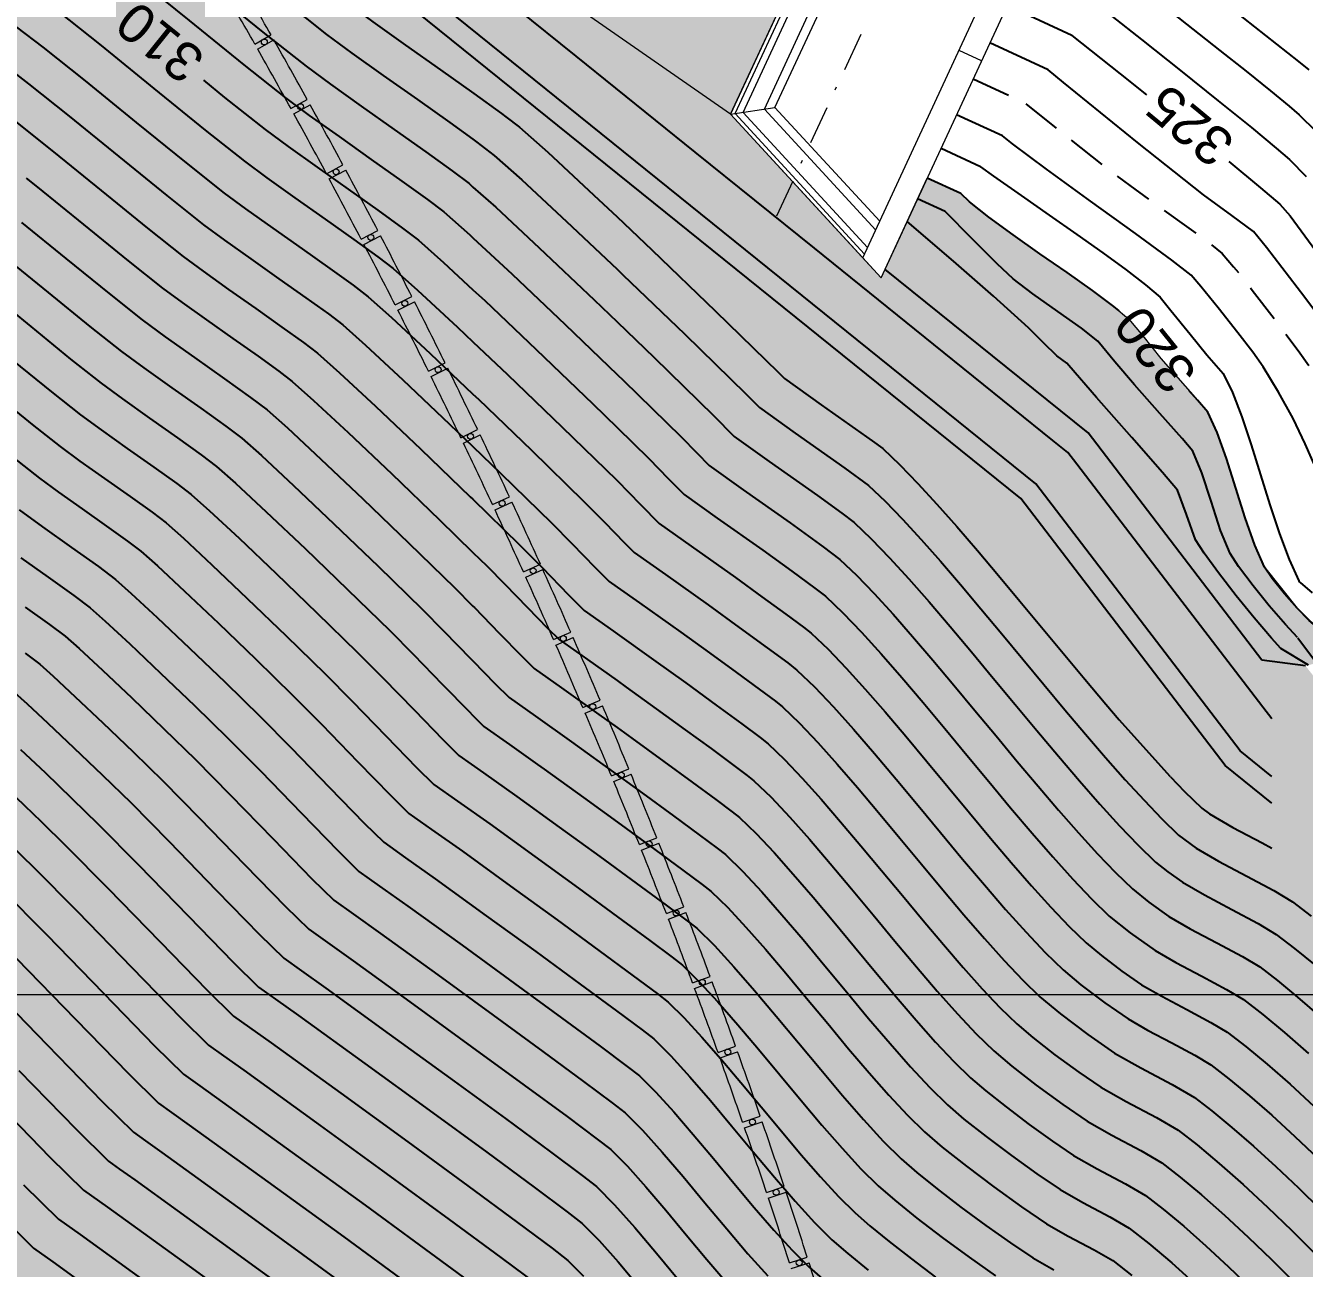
# Model space of a CAD drawing. Extents: x 61466 to 63015, y 108404 to 110397.
# Drawn here: x 62354.53 to 62395.66, y 108691.19 to 108731.17 of the extents above; entities that cross this region are included whole.
import ezdxf
from ezdxf.enums import TextEntityAlignment as Align

# ---------------------------------------------------------------- set-up
doc = ezdxf.new("R2010")
doc.units = 0
doc.header["$LTSCALE"] = 1.000015
doc.header["$MEASUREMENT"] = 0
for name, pattern in [('NASCOSTA', [9.525, 6.35, -3.175]), ('TRATTEGGIATA2', [0.375, 0.25, -0.125]), ('TRATTOPUNTO2', [0.5, 0.25, -0.125, 0, -0.125])]:
    doc.linetypes.add(name, pattern=pattern)
for name, color, linetype in [('colore lago', 131, 'Continuous'), ('coordinate', 2, 'Continuous'), ('curve livello 1m', 2, 'Continuous'), ('curve livello 5m', 7, 'Continuous'), ('LIN010CO', 2, 'Continuous'), ('LIN010TR', 2, 'NASCOSTA'), ('LIN018CO', 6, 'Continuous'), ('LIN025CO', 7, 'Continuous'), ('LIN07CO', 4, 'Continuous'), ('LINCOLO-ROSSO-025', 10, 'Continuous'), ('TEXT050', 3, 'Continuous'), ('TRATTCOLO-32', 255, 'Continuous')]:
    doc.layers.add(name, color=color, linetype=linetype)
doc.layers.add('Colori bordi', color=5, linetype='Continuous', plot=False)
doc.layers.add('no_plot', color=5, linetype='Continuous', plot=False)
doc.styles.add('ARIAL', font='arial.ttf')

# ---------------------------------------------------------------- blocks, each defined once
blk = doc.blocks.new('SEZ1')
at = {"layer": 'LIN07CO'}
for q in [(-0.5, 1.5), (0, 0)]:
    blk.add_line((0, 1.5), q, dxfattribs=at)
at = {"layer": 'TEXT050', "style": 'ARIAL'}
blk.add_attdef('NOME_SEZIONE', text='', height=0.4, dxfattribs=at).set_placement((-0.25, 1.1667), align=Align.MIDDLE)
blk = doc.blocks.new('CONTORNO')
at = {"layer": 'Colori bordi', "lineweight": 0, "ltscale": 2, "flags": 128}
blk.add_lwpolyline([(-84.427, 113.219), (-89.144, 103.05), (-84.307, 97.793), (-77.785, 111.855)], dxfattribs=at)
blk = doc.blocks.new('barrageflott')
at = {"layer": 'TRATTCOLO-32'}
h = blk.add_hatch(color=256, dxfattribs=at)
h.paths.add_polyline_path([(-40.677, 110.423), (-41.157, 110.064, -0.002639), (-39.854, 108.3), (-39.369, 108.655, 0.002639)])
h.paths.add_polyline_path([(-39.257, 108.501), (-39.742, 108.147, -0.002639), (-38.458, 106.369), (-37.97, 106.717, 0.002639)])
h.paths.add_polyline_path([(-37.86, 106.563), (-38.348, 106.214, -0.002639), (-37.085, 104.422), (-36.593, 104.764, 0.002639)])
h.paths.add_polyline_path([(-36.484, 104.608), (-36.977, 104.266, -0.002639), (-35.735, 102.459), (-35.238, 102.796, 0.002639)])
h.paths.add_polyline_path([(-35.131, 102.639), (-35.628, 102.302, -0.002639), (-34.406, 100.48), (-33.906, 100.812, 0.002639)])
h.paths.add_polyline_path([(-33.801, 100.653), (-34.302, 100.322, -0.002639), (-33.101, 98.487), (-32.597, 98.813, 0.002639)])
h.paths.add_polyline_path([(-32.494, 98.653), (-32.998, 98.328, -0.002639), (-31.819, 96.479), (-31.311, 96.799, 0.002639)])
h.paths.add_polyline_path([(-31.21, 96.638), (-31.718, 96.318, -0.002639), (-30.56, 94.456), (-30.048, 94.77, 0.002639)])
h.paths.add_polyline_path([(-29.949, 94.608), (-30.46, 94.294, -0.002639), (-29.324, 92.419), (-28.809, 92.727, 0.002639)])
h.paths.add_polyline_path([(-28.711, 92.564), (-29.226, 92.256, -0.002639), (-28.111, 90.367), (-27.593, 90.67, 0.002639)])
h.paths.add_polyline_path([(-27.497, 90.505), (-28.016, 90.203, -0.002639), (-26.922, 88.302), (-26.401, 88.599, 0.002639)])
h.paths.add_polyline_path([(-26.307, 88.433), (-26.829, 88.137, -0.002639), (-25.757, 86.224), (-25.232, 86.514, 0.002639)])
h.paths.add_polyline_path([(-25.14, 86.348), (-25.665, 86.058, -0.002639), (-24.616, 84.132), (-24.088, 84.416, 0.002639)])
h.paths.add_polyline_path([(-23.998, 84.249), (-24.526, 83.965, -0.002639), (-23.499, 82.027), (-22.967, 82.306, 0.002639)])
h.paths.add_polyline_path([(-22.879, 82.137), (-23.411, 81.859, -0.002639), (-22.406, 79.91), (-21.871, 80.182, 0.002639)])
h.paths.add_polyline_path([(-21.785, 80.013), (-22.32, 79.741, -0.002639), (-21.337, 77.78), (-20.799, 78.046, 0.002639)])
h.paths.add_polyline_path([(-20.715, 77.876), (-21.253, 77.61, -0.002639), (-20.293, 75.639), (-19.752, 75.898, 0.002639)])
h.paths.add_polyline_path([(-19.67, 75.727), (-20.211, 75.468, -0.002639), (-19.274, 73.485), (-18.73, 73.738, 0.002639)])
h.paths.add_polyline_path([(-16.684, 69.21), (-17.233, 68.969, -0.002639), (-16.365, 66.956), (-15.812, 67.19, 0.002639)])
h.paths.add_polyline_path([(-17.654, 71.394), (-18.201, 71.147, -0.002639), (-17.309, 69.143), (-16.76, 69.384, 0.002639)])
h.paths.add_polyline_path([(-18.65, 73.566), (-19.194, 73.313, -0.002639), (-18.279, 71.32), (-17.732, 71.567, 0.002639)])
h = blk.add_hatch(color=256, dxfattribs=at)
h.paths.add_polyline_path([(-4.689, 33.162, 0.002639), (-5.201, 35.3), (-5.784, 35.158, -0.002639), (-5.273, 33.025)])
h.paths.add_polyline_path([(-5.247, 35.485, 0.002639), (-5.784, 37.618), (-6.365, 37.468, -0.002639), (-5.829, 35.342)])
h.paths.add_polyline_path([(-5.831, 37.802, 0.002639), (-6.393, 39.929), (-6.972, 39.773, -0.002639), (-6.412, 37.652)])
h.paths.add_polyline_path([(-6.442, 40.112, 0.002639), (-7.028, 42.232), (-7.606, 42.07, -0.002639), (-7.022, 39.956)])
h.paths.add_polyline_path([(-7.08, 42.415, 0.002639), (-7.69, 44.529), (-8.266, 44.359, -0.002639), (-7.657, 42.252)])
h.paths.add_polyline_path([(-7.744, 44.711, 0.002639), (-8.378, 46.817), (-8.952, 46.641, -0.002639), (-8.319, 44.541)])
h.paths.add_polyline_path([(-8.434, 46.999, 0.002639), (-9.092, 49.097), (-9.664, 48.915, -0.002639), (-9.007, 46.822)])
h.paths.add_polyline_path([(-9.15, 49.279, 0.002639), (-9.833, 51.37), (-10.402, 51.18, -0.002639), (-9.722, 49.095)])
h.paths.add_polyline_path([(-9.893, 51.55, 0.002639), (-10.599, 53.633), (-11.166, 53.437, -0.002639), (-10.462, 51.36)])
h.paths.add_polyline_path([(-10.661, 53.813, 0.002639), (-11.392, 55.887), (-11.956, 55.685, -0.002639), (-11.228, 53.616)])
h.paths.add_polyline_path([(-11.456, 56.066, 0.002639), (-12.21, 58.133), (-12.772, 57.924, -0.002639), (-12.02, 55.864)])
h.paths.add_polyline_path([(-12.276, 58.311, 0.002639), (-13.053, 60.368), (-13.614, 60.153, -0.002639), (-12.838, 58.102)])
h.paths.add_polyline_path([(-13.122, 60.546, 0.002639), (-13.923, 62.594), (-14.481, 62.373, -0.002639), (-13.682, 60.33)])
h.paths.add_polyline_path([(-13.993, 62.771, 0.002639), (-14.818, 64.81), (-15.373, 64.582, -0.002639), (-14.551, 62.549)])
h.paths.add_polyline_path([(-14.89, 64.986, 0.002639), (-15.738, 67.015), (-16.29, 66.781, -0.002639), (-15.445, 64.758)])
at = {"layer": 'LINCOLO-ROSSO-025', "lineweight": 0}
for p, q in [((-26.922, 88.302), (-26.401, 88.599)), ((-26.829, 88.137), (-26.307, 88.433)), ((-25.757, 86.224), (-25.232, 86.514)), ((-25.665, 86.058), (-25.14, 86.348)), ((-24.616, 84.132), (-24.088, 84.416)), ((-24.526, 83.965), (-23.998, 84.249)), ((-23.499, 82.027), (-22.967, 82.306)), ((-23.411, 81.859), (-22.879, 82.137)), ((-22.406, 79.91), (-21.871, 80.182)), ((-22.32, 79.741), (-21.785, 80.013)), ((-21.337, 77.78), (-20.799, 78.046)), ((-21.253, 77.61), (-20.715, 77.876)), ((-20.293, 75.639), (-19.752, 75.898)), ((-20.211, 75.468), (-19.67, 75.727)), ((-19.274, 73.485), (-18.73, 73.738)), ((-19.194, 73.313), (-18.65, 73.566)), ((-18.279, 71.32), (-17.732, 71.567)), ((-18.201, 71.147), (-17.654, 71.394)), ((-17.309, 69.143), (-16.76, 69.384)), ((-17.233, 68.969), (-16.684, 69.21)), ((-16.365, 66.956), (-15.812, 67.19)), ((-16.29, 66.781), (-15.738, 67.015)), ((-15.445, 64.758), (-14.89, 64.986)), ((-15.373, 64.582), (-14.818, 64.81)), ((-14.551, 62.549), (-13.993, 62.771)), ((-14.481, 62.373), (-13.923, 62.594)), ((-13.682, 60.33), (-13.122, 60.546)), ((-13.614, 60.153), (-13.053, 60.368)), ((-12.838, 58.102), (-12.276, 58.311)), ((-12.772, 57.924), (-12.21, 58.133)), ((-12.02, 55.864), (-11.456, 56.066)), ((-11.956, 55.685), (-11.392, 55.887)), ((-11.228, 53.616), (-10.661, 53.813)), ((-11.166, 53.437), (-10.599, 53.633)), ((-10.462, 51.36), (-9.893, 51.55)), ((-10.402, 51.18), (-9.833, 51.37)), ((-9.722, 49.095), (-9.15, 49.279)), ((-9.664, 48.915), (-9.092, 49.097))]:
    blk.add_line(p, q, dxfattribs=at)
for centre in [(-26.615, 88.368), (-25.449, 86.286), (-24.307, 84.191), (-23.189, 82.082), (-22.095, 79.962), (-21.026, 77.828), (-19.982, 75.683), (-18.962, 73.526), (-17.967, 71.357), (-16.996, 69.177), (-16.051, 66.986), (-15.131, 64.784), (-14.237, 62.572), (-13.368, 60.349), (-12.524, 58.117), (-11.706, 55.876), (-10.914, 53.625), (-10.147, 51.365), (-9.407, 49.097)]:
    blk.add_circle(centre, 0.095, dxfattribs=at)
for radius, start, end in [(208.344, 29.60221, 30.20708), (207.744, 29.60221, 30.20708), (207.744, 28.94503, 29.54991), (208.344, 28.94503, 29.54991), (207.744, 28.28786, 28.89273), (208.344, 28.28786, 28.89273), (207.744, 27.63069, 28.23556), (208.344, 27.63069, 28.23556), (208.344, 26.97352, 27.57839), (207.744, 26.97352, 27.57839), (208.344, 26.31634, 26.92121), (207.744, 26.31634, 26.92121), (208.344, 25.65917, 26.26404), (207.744, 25.65917, 26.26404), (208.344, 25.002, 25.60687), (207.744, 25.002, 25.60687), (207.744, 24.34482, 24.94969), (208.344, 24.34482, 24.94969), (208.344, 23.68765, 24.29252), (207.744, 23.68765, 24.29252), (208.344, 23.03048, 23.63535), (207.744, 23.03048, 23.63535), (207.744, 22.3733, 22.97817), (208.344, 22.3733, 22.97817), (208.344, 21.71613, 22.321), (207.744, 21.71613, 22.321), (208.344, 21.05896, 21.66383), (207.744, 21.05896, 21.66383), (207.744, 20.40178, 21.00665), (208.344, 20.40178, 21.00665), (208.344, 19.74461, 20.34948), (207.744, 19.74461, 20.34948), (207.744, 19.08744, 19.69231), (208.344, 19.08744, 19.69231), (208.344, 18.43027, 19.03514), (207.744, 18.43027, 19.03514), (207.744, 17.77309, 18.37796), (208.344, 17.77309, 18.37796), (208.344, 17.11592, 17.72079)]:
    blk.add_arc((-207.55, -14.318), radius, start, end, dxfattribs=at)

msp = doc.modelspace()

# ---------------------------------------------------------------- hatches: boundary and pattern name
at = {"layer": 'colore lago', "linetype": 'Continuous', "lineweight": 0}
msp.add_hatch(color=256, dxfattribs=at).paths.add_polyline_path([(62395.432, 108712.426), (62396.026, 108711.854), (62396.545, 108710.804), (62395.703, 108710.571), (62400.102, 108704.942), (62413.395, 108708.628), (62414.097, 108707.729), (62408.577, 108697.972), (62412.975, 108692.343), (62413.775, 108693.757), (62413.775, 108692.195), (62414.821, 108690.222), (62415.316, 108689.288), (62415.726, 108688.514), (62415.989, 108688.018), (62416.308, 108687.414), (62417.091, 108686.877), (62417.986, 108686.309), (62418.762, 108685.857), (62419.277, 108685.61), (62419.98, 108685.523), (62420.747, 108685.436), (62421.269, 108685.254), (62422.042, 108684.935), (62422.834, 108684.575), (62423.302, 108684.318), (62424.281, 108683.305), (62425.656, 108681.875), (62426.449, 108681.066), (62427.156, 108680.351), (62427.673, 108679.833), (62427.895, 108679.62), (62428.432, 108679.384), (62429.04, 108678.92), (62429.869, 108678.212), (62430.484, 108677.629), (62430.843, 108677.243), (62431.218, 108676.364), (62431.557, 108675.296), (62431.913, 108674.527), (62432.355, 108674.247), (62432.858, 108673.942), (62433.455, 108673.231), (62434.097, 108672.326), (62434.701, 108671.601), (62435.197, 108671.28), (62435.685, 108671.01), (62436.144, 108670.755), (62436.707, 108670.388), (62437.492, 108669.855), (62438.358, 108669.253), (62439.162, 108668.678), (62440.078, 108667.996), (62441.13, 108667.19), (62442.002, 108666.501), (62442.908, 108665.758), (62443.789, 108665.021), (62444.562, 108664.359), (62445.144, 108663.844), (62445.453, 108663.547), (62446.014, 108662.665), (62446.501, 108661.941), (62447.153, 108661.7), (62448.876, 108661.081), (62447.183, 108652.749), (62446.943, 108651.566), (62441.595, 108652.495), (62436.09, 108653.04), (62430.527, 108653.236), (62424.984, 108653.069), (62419.433, 108652.547), (62413.953, 108651.637), (62408.529, 108650.359), (62403.21, 108648.764), (62398.021, 108646.797), (62392.955, 108644.487), (62388.067, 108641.873), (62383.347, 108638.914), (62379.143, 108635.919), (62374.987, 108632.528), (62370.912, 108628.752), (62367.864, 108625.55), (62364.577, 108621.72), (62361.992, 108618.302), (62358.884, 108613.699), (62356.087, 108608.883), (62353.615, 108603.924), (62351.491, 108598.79), (62349.698, 108593.52), (62348.257, 108588.148), (62347.162, 108582.699), (62346.433, 108577.206), (62346.076, 108571.827), (62346.067, 108566.27), (62346.414, 108560.708), (62347.156, 108555.214), (62348.241, 108549.757), (62349.108, 108546.543), (62347.868, 108543.897), (62343.805, 108542.34), (62343.071, 108542.931), (62342.215, 108543.399), (62341.494, 108543.605), (62340.731, 108543.397), (62339.788, 108542.895), (62338.814, 108542.367), (62337.958, 108542.081), (62337.463, 108542.167), (62336.538, 108542.374), (62334.253, 108542.969), (62331.322, 108543.785), (62328.139, 108544.685), (62325.098, 108545.533), (62322.593, 108546.195), (62321.848, 108546.361), (62320.984, 108546.545), (62320.474, 108546.666), (62319.859, 108546.963), (62319.103, 108547.335), (62317.961, 108547.824), (62316.581, 108548.386), (62315.066, 108548.989), (62313.523, 108549.599), (62312.055, 108550.183), (62310.769, 108550.711), (62309.769, 108551.147), (62309.112, 108551.475), (62308.074, 108552.131), (62305.134, 108553.829), (62301.974, 108555.846), (62300, 108557.145), (62300, 108746.101), (62331.882, 108763.679), (62334.507, 108761.512), (62338.392, 108758.6), (62343.084, 108755.721), (62348.103, 108752.427), (62352.959, 108748.821), (62356.982, 108746.672), (62363.411, 108741.712), (62364.524, 108741.192), (62365.637, 108740.673), (62364.74, 108740.344), (62363.36, 108739.839), (62368.197, 108734.582), (62381.151, 108739.327), (62381.923, 108738.487), (62377.207, 108728.317), (62382.044, 108723.06), (62383.531, 108726.268), (62384.61, 108725.772), (62384.891, 108725.5), (62385.513, 108725.007), (62386.29, 108724.44), (62387.153, 108723.834), (62388.028, 108723.224), (62388.845, 108722.646), (62389.533, 108722.136), (62390.019, 108721.728), (62390.461, 108721.189), (62391.046, 108720.467), (62391.593, 108719.84), (62392.228, 108719.121), (62392.561, 108718.731), (62392.862, 108718.087), (62393.16, 108717.245), (62393.758, 108715.335), (62394.064, 108714.455), (62394.378, 108713.747)])

# ---------------------------------------------------------------- linework, layer by layer
at = {"layer": 'Colori bordi', "linetype": 'Continuous', "lineweight": 0, "flags": 128}
msp.add_lwpolyline([(62381.923, 108738.487), (62377.207, 108728.317), (62382.044, 108723.06), (62383.531, 108726.268), (62384.61, 108725.772), (62384.891, 108725.5), (62385.513, 108725.007), (62386.29, 108724.44), (62387.153, 108723.834), (62388.028, 108723.224), (62388.845, 108722.646), (62389.533, 108722.136), (62390.019, 108721.728), (62390.019, 108721.728), (62390.461, 108721.189), (62391.046, 108720.467), (62391.593, 108719.84), (62392.228, 108719.121), (62392.561, 108718.731), (62392.862, 108718.087), (62393.16, 108717.245), (62393.758, 108715.335), (62394.064, 108714.455), (62394.378, 108713.747), (62395.432, 108712.426), (62396.026, 108711.854)], dxfattribs=at)
at = {"layer": 'coordinate', "linetype": 'Continuous', "lineweight": 0}
msp.add_line((62300, 108700), (62421.182, 108700), dxfattribs=at)
at = {"layer": 'curve livello 1m', "color": 152, "linetype": 'TRATTEGGIATA2', "ltscale": 5, "flags": 128}
msp.add_lwpolyline([(62385.01, 108729.455), (62386.685, 108728.678), (62387.944, 108727.657), (62389.345, 108726.551), (62390.05, 108726.025), (62390.955, 108725.368), (62391.876, 108724.704), (62392.627, 108724.155), (62393.023, 108723.845), (62393.388, 108723.415), (62393.985, 108722.664), (62394.718, 108721.707), (62395.461, 108720.715), (62396.096, 108719.846), (62396.506, 108719.259), (62396.95, 108718.542), (62397.598, 108717.444), (62398.131, 108716.518), (62399.74, 108713.553), (62400.22, 108711.823)], dxfattribs=at)
at = {"layer": 'curve livello 5m', "color": 2}
for p, q in [((62388.184, 108730.856), (62386.106, 108731.82)), ((62384.61, 108725.772), (62383.531, 108726.268))]:
    msp.add_line(p, q, dxfattribs=at)
at = {"layer": 'curve livello 5m', "color": 2, "flags": 128}
for points in [[(62394.613, 108706.159), (62393.116, 108707.368), (62386.541, 108715.959), (62364.804, 108733.484)], [(62388.184, 108730.856), (62389.735, 108729.623), (62390.584, 108728.94)], [(62360.245, 108729.412), (62360.925, 108728.859), (62362.231, 108727.826), (62362.231, 108727.826), (62362.971, 108727.281), (62363.901, 108726.616), (62364.904, 108725.908), (62365.862, 108725.231), (62366.656, 108724.66), (62367.168, 108724.27), (62367.168, 108724.27), (62367.974, 108723.552), (62368.917, 108722.675)], [(62393.234, 108726.795), (62394.25, 108725.957), (62394.868, 108725.424), (62394.868, 108725.424), (62395.205, 108725.053), (62399.04, 108719.821), (62400.847, 108717.379), (62400.979, 108717.153), (62401.03, 108717.055), (62401.209, 108717.02), (62401.453, 108716.855), (62401.949, 108716.481), (62402.651, 108715.935), (62403.511, 108715.253), (62403.679, 108715.118)], [(62354.542, 108726.268), (62354.909, 108725.976), (62356.39, 108724.771), (62357.83, 108723.601), (62358.934, 108722.727), (62358.934, 108722.727), (62359.56, 108722.266), (62360.346, 108721.705), (62361.193, 108721.107), (62362.003, 108720.534), (62362.674, 108720.052), (62363.107, 108719.722), (62363.107, 108719.722), (62363.788, 108719.115), (62364.905, 108718.077), (62366.306, 108716.748), (62367.843, 108715.271), (62368.917, 108714.225)], [(62389.706, 108721.991), (62389.533, 108722.136), (62388.845, 108722.646), (62388.028, 108723.224), (62387.153, 108723.834), (62386.29, 108724.44), (62385.513, 108725.007), (62384.891, 108725.5), (62384.61, 108725.772)], [(62368.917, 108722.675), (62369.296, 108722.323), (62370.954, 108720.751), (62372.772, 108719.004), (62373.552, 108718.244)], [(62353.559, 108719.298), (62354.736, 108718.342), (62355.637, 108717.628), (62355.637, 108717.628), (62356.269, 108717.165), (62357.066, 108716.599), (62357.888, 108716.018), (62358.595, 108715.514), (62359.046, 108715.173), (62359.046, 108715.173), (62359.602, 108714.678), (62360.514, 108713.83), (62361.659, 108712.744), (62362.914, 108711.538), (62364.156, 108710.328), (62364.156, 108710.328), (62365.036, 108709.439), (62366.125, 108708.318), (62367.105, 108707.31), (62367.661, 108706.763), (62367.661, 108706.763), (62368.417, 108706.225), (62369.456, 108705.49), (62370.908, 108704.44), (62372.308, 108703.422), (62373.568, 108702.501), (62374.603, 108701.739), (62375.327, 108701.2), (62375.654, 108700.946), (62375.654, 108700.946), (62376.198, 108700.412), (62376.797, 108699.765), (62377.437, 108699.031), (62378.105, 108698.239), (62378.787, 108697.418), (62379.471, 108696.595), (62380.142, 108695.798), (62380.789, 108695.055), (62381.397, 108694.395), (62381.953, 108693.845), (62381.953, 108693.845), (62382.488, 108693.382), (62383.195, 108692.813), (62384.012, 108692.186), (62384.875, 108691.549), (62385.722, 108690.948)], [(62396.026, 108711.854), (62395.814, 108712.034), (62395.432, 108712.426), (62395.018, 108712.892), (62394.629, 108713.387), (62394.378, 108713.747), (62394.064, 108714.455), (62393.758, 108715.335), (62393.458, 108716.296), (62393.16, 108717.245), (62392.862, 108718.087), (62392.561, 108718.731), (62392.228, 108719.121), (62391.949, 108719.438)], [(62373.552, 108718.244), (62374.572, 108717.25), (62375.213, 108716.595), (62375.714, 108716.088), (62375.714, 108716.088), (62376.778, 108715.331), (62378.24, 108714.297), (62378.24, 108714.297), (62379.171, 108713.622), (62379.92, 108713.073), (62380.262, 108712.814), (62380.262, 108712.814), (62380.817, 108712.281), (62381.414, 108711.657), (62382.048, 108710.958), (62382.71, 108710.198), (62383.395, 108709.393), (62384.094, 108708.556), (62384.802, 108707.704), (62385.51, 108706.85), (62386.212, 108706.009), (62386.901, 108705.197), (62387.57, 108704.428), (62388.212, 108703.717), (62388.82, 108703.079), (62389.387, 108702.528), (62389.387, 108702.528), (62390.058, 108701.988), (62390.865, 108701.416), (62390.865, 108701.416), (62391.53, 108701.031), (62392.364, 108700.59), (62393.158, 108700.167), (62393.704, 108699.838), (62393.704, 108699.838), (62394.323, 108699.361), (62395.028, 108698.776), (62395.791, 108698.11)], [(62368.917, 108714.225), (62369.364, 108713.789), (62369.364, 108713.789), (62369.947, 108713.2), (62370.669, 108712.456), (62371.319, 108711.788), (62371.687, 108711.426), (62371.687, 108711.426), (62372.598, 108710.778), (62373.552, 108710.103)], [(62354.512, 108710.978), (62354.984, 108710.625), (62354.984, 108710.625), (62355.416, 108710.241), (62356.123, 108709.583), (62357.011, 108708.741), (62357.985, 108707.806), (62358.949, 108706.867), (62358.949, 108706.867), (62360.124, 108705.679), (62361.58, 108704.179), (62362.891, 108702.832), (62363.634, 108702.1), (62363.634, 108702.1), (62364.236, 108701.672), (62365.064, 108701.087), (62365.064, 108701.087), (62367.006, 108699.683), (62368.876, 108698.323), (62370.561, 108697.091), (62371.945, 108696.073), (62372.913, 108695.351), (62373.349, 108695.012), (62373.349, 108695.012), (62373.884, 108694.48), (62374.481, 108693.818), (62375.12, 108693.069), (62375.78, 108692.275), (62376.442, 108691.479), (62377.085, 108690.724)], [(62373.552, 108710.103), (62373.848, 108709.893), (62374.811, 108709.197), (62375.739, 108708.522), (62376.575, 108707.912), (62377.262, 108707.406), (62377.742, 108707.049), (62377.958, 108706.88), (62377.958, 108706.88), (62378.508, 108706.346), (62379.107, 108705.712), (62379.744, 108704.996), (62380.411, 108704.219), (62381.097, 108703.4), (62381.794, 108702.561), (62382.492, 108701.72), (62383.182, 108700.897), (62383.854, 108700.112), (62384.499, 108699.386), (62385.108, 108698.737), (62385.67, 108698.187), (62385.67, 108698.187), (62386.247, 108697.698), (62387.035, 108697.087), (62387.892, 108696.46), (62388.677, 108695.923), (62388.677, 108695.923), (62389.467, 108695.476), (62390.406, 108694.981), (62391.076, 108694.59), (62391.076, 108694.59), (62391.671, 108694.129), (62392.353, 108693.557), (62393.09, 108692.905), (62393.852, 108692.201), (62394.606, 108691.475), (62395.321, 108690.759)], [(62353.741, 108703.406), (62355.213, 108701.918), (62357.036, 108700.041), (62358.678, 108698.354), (62359.607, 108697.438), (62359.607, 108697.438), (62360.056, 108697.119), (62360.671, 108696.683), (62360.671, 108696.683), (62363.103, 108694.925), (62365.445, 108693.223), (62367.554, 108691.681), (62369.287, 108690.406)], [(62354.464, 108693.876), (62355.581, 108692.775), (62355.581, 108692.775), (62356.279, 108692.28), (62359.2, 108690.168), (62362.013, 108688.123), (62364.548, 108686.271), (62366.629, 108684.739), (62368.084, 108683.654), (62368.74, 108683.144), (62368.74, 108683.144), (62369.218, 108682.64), (62369.765, 108681.989), (62370.316, 108681.335), (62370.801, 108680.821), (62370.801, 108680.821), (62371.473, 108680.228), (62372.319, 108679.527), (62373.122, 108678.886)]]:
    msp.add_lwpolyline(points, dxfattribs=at)
at = {"layer": 'LIN010CO', "linetype": 'Continuous', "lineweight": 0}
for p, q in [((62377.356, 108728.341), (62382.015, 108738.387)), ((62377.61, 108728.38), (62382.172, 108738.217)), ((62378.291, 108728.487), (62382.592, 108737.76)), ((62377.207, 108728.317), (62378.633, 108728.54)), ((62381.515, 108723.821), (62377.356, 108728.341)), ((62381.612, 108724.031), (62377.61, 108728.38)), ((62381.873, 108724.594), (62378.291, 108728.487))]:
    msp.add_line(p, q, dxfattribs=at)
at = {"layer": 'LIN010TR', "linetype": 'TRATTOPUNTO2', "lineweight": 0, "ltscale": 5}
msp.add_line((62378.688, 108725.047), (62387.781, 108744.652), dxfattribs=at)
at = {"layer": 'LIN018CO', "flags": 128}
for points in [[(62394.613, 108707.02), (62393.6, 108707.839), (62387.024, 108716.43), (62364.804, 108734.344)], [(62372.234, 108730.191), (62368.4, 108733.282)], [(62376.069, 108727.099), (62372.234, 108730.191)], [(62379.904, 108724.007), (62376.069, 108727.099)], [(62383.738, 108720.916), (62379.904, 108724.007)], [(62387.573, 108717.824), (62383.738, 108720.916)], [(62388.338, 108717.066), (62388.055, 108717.436), (62387.573, 108717.824)], [(62391.333, 108713.153), (62388.338, 108717.066)], [(62394.328, 108709.241), (62391.333, 108713.153)], [(62394.613, 108708.868), (62394.328, 108709.241)]]:
    msp.add_lwpolyline(points, dxfattribs=at)
at = {"layer": 'LIN025CO', "linetype": 'Continuous', "lineweight": 0}
for p, q in [((62377.207, 108728.317), (62381.923, 108738.487)), ((62378.633, 108728.54), (62382.803, 108737.531)), ((62377.207, 108728.317), (62368.197, 108734.582)), ((62381.457, 108723.698), (62386.174, 108733.867)), ((62382.044, 108723.06), (62386.988, 108733.721)), ((62385.279, 108730.037), (62384.554, 108730.373)), ((62381.457, 108723.698), (62377.207, 108728.317)), ((62382.004, 108724.876), (62378.633, 108728.54)), ((62382.044, 108723.06), (62381.457, 108723.698))]:
    msp.add_line(p, q, dxfattribs=at)
at = {"layer": 'no_plot'}
for p, q in [((62387.425, 108729.748), (62385.549, 108730.618)), ((62385.951, 108727.622), (62384.477, 108728.306)), ((62385.249, 108726.63), (62383.974, 108727.222)), ((62384.105, 108725.188), (62383.221, 108725.598)), ((62394.299, 108710.759), (62388.704, 108718.068)), ((62395.453, 108711.473), (62396.05, 108710.667)), ((62395.799, 108710.597), (62394.909, 108711.129)), ((62395.703, 108710.571), (62394.299, 108710.759)), ((62391.357, 108707.004), (62389.706, 108708.842))]:
    msp.add_line(p, q, dxfattribs=at)
at = {"layer": 'no_plot', "flags": 128}
for points in [[(62354.647, 108736.612), (62355.245, 108736.33), (62355.824, 108736.012), (62355.824, 108736.012), (62356.259, 108735.698), (62356.952, 108735.173), (62356.952, 108735.173), (62358.492, 108733.947), (62360.353, 108732.434), (62362.162, 108730.963), (62363.55, 108729.865), (62363.55, 108729.865), (62364.335, 108729.286), (62365.323, 108728.581), (62366.388, 108727.829), (62367.405, 108727.11), (62368.248, 108726.504), (62368.793, 108726.089), (62368.793, 108726.089), (62368.917, 108725.978)], [(62353.365, 108735.946), (62354.174, 108735.565), (62354.958, 108735.134), (62354.958, 108735.134), (62355.547, 108734.709), (62356.485, 108733.998), (62356.485, 108733.998), (62357.98, 108732.808), (62359.787, 108731.339), (62361.544, 108729.911), (62362.89, 108728.846), (62362.89, 108728.846), (62363.653, 108728.283), (62364.612, 108727.599), (62365.646, 108726.869), (62366.633, 108726.171), (62367.452, 108725.582), (62367.98, 108725.179), (62367.98, 108725.179), (62368.812, 108724.44), (62368.917, 108724.342)], [(62350.8, 108734.615), (62351.581, 108734.26), (62352.479, 108733.802), (62353.226, 108733.378), (62353.226, 108733.378), (62353.722, 108733.028), (62354.583, 108732.388), (62355.551, 108731.649), (62355.551, 108731.649), (62356.956, 108730.531), (62358.654, 108729.15), (62360.306, 108727.808), (62361.572, 108726.806), (62361.572, 108726.806), (62362.289, 108726.278), (62363.19, 108725.634), (62364.162, 108724.948), (62365.09, 108724.292), (62365.859, 108723.738), (62366.356, 108723.36), (62366.356, 108723.36), (62367.137, 108722.665), (62368.417, 108721.474), (62368.917, 108721)], [(62362.886, 108731.932), (62364.209, 108730.885), (62364.209, 108730.885), (62365.018, 108730.289), (62366.034, 108729.563), (62367.131, 108728.79), (62368.177, 108728.05), (62368.917, 108727.517)], [(62364.406, 108732.27), (62364.868, 108731.905), (62364.868, 108731.905), (62365.7, 108731.292), (62366.746, 108730.546), (62367.873, 108729.75), (62368.949, 108728.989), (62369.841, 108728.347), (62369.98, 108728.241)], [(62389.472, 108731.474), (62390.425, 108730.726), (62390.425, 108730.726), (62391.677, 108729.731), (62392.893, 108728.754), (62393.958, 108727.889), (62394.759, 108727.228), (62395.181, 108726.865), (62395.181, 108726.865), (62395.717, 108726.316)], [(62391.41, 108731.579), (62392.948, 108730.372), (62392.948, 108730.372), (62393.785, 108729.706), (62394.568, 108729.074), (62395.178, 108728.575), (62395.494, 108728.305), (62395.494, 108728.305), (62396.027, 108727.772)], [(62393.347, 108731.685), (62395.471, 108730.018), (62395.471, 108730.018), (62395.807, 108729.745)], [(62354.233, 108731.126), (62355.084, 108730.475), (62355.084, 108730.475), (62356.444, 108729.392), (62358.088, 108728.055), (62359.687, 108726.756), (62360.912, 108725.786), (62360.912, 108725.786), (62361.606, 108725.275), (62362.479, 108724.652), (62363.42, 108723.988), (62364.318, 108723.353), (62365.063, 108722.817), (62365.544, 108722.45), (62365.544, 108722.45), (62366.3, 108721.778), (62367.539, 108720.625), (62368.917, 108719.318)], [(62353.642, 108730.046), (62354.617, 108729.3), (62354.617, 108729.3), (62355.933, 108728.253), (62357.522, 108726.96), (62359.068, 108725.704), (62360.253, 108724.767), (62360.253, 108724.767), (62360.924, 108724.272), (62361.768, 108723.67), (62362.678, 108723.027), (62363.546, 108722.413), (62364.266, 108721.895), (62364.731, 108721.541), (62364.731, 108721.541), (62365.463, 108720.89), (62366.661, 108719.775), (62368.166, 108718.349), (62368.917, 108717.627)], [(62399.518, 108716.902), (62399.507, 108716.92), (62399.015, 108717.766), (62398.677, 108718.319), (62397.988, 108719.304), (62396.921, 108720.763), (62395.673, 108722.43), (62394.443, 108724.036), (62394.024, 108724.551), (62393.328, 108725.067), (62392.422, 108725.73), (62390.297, 108727.408), (62387.915, 108729.339), (62387.425, 108729.748)], [(62369.98, 108728.241), (62370.417, 108727.908), (62370.417, 108727.908), (62371.323, 108727.102), (62372.808, 108725.721), (62373.552, 108725.015)], [(62354.15, 108728.125), (62355.421, 108727.114), (62356.956, 108725.866), (62358.449, 108724.652), (62359.594, 108723.747), (62359.594, 108723.747), (62360.242, 108723.269), (62361.057, 108722.687), (62361.936, 108722.067), (62362.774, 108721.474), (62363.47, 108720.973), (62363.919, 108720.631), (62363.919, 108720.631), (62364.625, 108720.003), (62365.783, 108718.926), (62367.236, 108717.548), (62368.829, 108716.017), (62368.917, 108715.932)], [(62368.917, 108727.517), (62369.045, 108727.425), (62369.605, 108726.998), (62369.605, 108726.998), (62370.486, 108726.215), (62371.93, 108724.871), (62373.552, 108723.334)], [(62396.416, 108716.042), (62396.135, 108716.7), (62395.69, 108717.718), (62395.307, 108718.531), (62394.833, 108719.384), (62394.335, 108720.199), (62394, 108720.666), (62393.527, 108721.291), (62392.891, 108722.096), (62392.334, 108722.781), (62392.022, 108723.139), (62391.403, 108723.624), (62390.228, 108724.482), (62388.787, 108725.522), (62387.371, 108726.549), (62386.269, 108727.371), (62385.951, 108727.622)], [(62385.249, 108726.63), (62385.666, 108726.33), (62386.552, 108725.707), (62387.457, 108725.077), (62388.346, 108724.456), (62389.183, 108723.864), (62389.931, 108723.318), (62390.556, 108722.835), (62391.021, 108722.433), (62391.021, 108722.433), (62391.372, 108722.011), (62391.989, 108721.243), (62392.528, 108720.582), (62392.528, 108720.582), (62393.052, 108719.982), (62393.355, 108719.365), (62393.655, 108718.581), (62393.954, 108717.683), (62394.253, 108716.722), (62394.554, 108715.751), (62394.859, 108714.824), (62395.169, 108713.992), (62395.485, 108713.308), (62395.485, 108713.308), (62395.506, 108713.281), (62395.531, 108713.254), (62395.91, 108712.925)], [(62368.917, 108725.978), (62369.649, 108725.327), (62371.052, 108724.022), (62372.813, 108722.352), (62373.552, 108721.642)], [(62373.552, 108725.015), (62374.672, 108723.953), (62376.715, 108721.99), (62378.738, 108720.019), (62378.738, 108720.019), (62378.935, 108719.818), (62380.123, 108718.974), (62381.754, 108717.819), (62381.754, 108717.819), (62382.106, 108717.562), (62382.648, 108717.043), (62383.229, 108716.445), (62383.841, 108715.779), (62384.481, 108715.056), (62385.143, 108714.287), (62385.822, 108713.484), (62386.511, 108712.657), (62387.207, 108711.818), (62387.904, 108710.978), (62388.596, 108710.148), (62389.279, 108709.339), (62389.706, 108708.842)], [(62395.443, 108711.484), (62395.051, 108711.907), (62394.53, 108712.504), (62394.012, 108713.151), (62393.546, 108713.774), (62393.271, 108714.186), (62392.962, 108714.934), (62392.663, 108715.871), (62392.367, 108716.789), (62392.07, 108717.48), (62391.73, 108717.886), (62391.016, 108718.696), (62390.203, 108719.616), (62389.564, 108720.352), (62389.018, 108721.022), (62388.494, 108721.438), (62387.729, 108721.978), (62386.929, 108722.54), (62386.294, 108723.026), (62385.778, 108723.512), (62384.978, 108724.31), (62384.105, 108725.188)], [(62354.397, 108724.837), (62355.824, 108723.676), (62357.211, 108722.549), (62358.275, 108721.707), (62358.275, 108721.707), (62359.019, 108721.161), (62359.96, 108720.493), (62360.93, 108719.809), (62361.763, 108719.213), (62362.295, 108718.812), (62362.295, 108718.812), (62362.951, 108718.228), (62364.027, 108717.227), (62365.377, 108715.947), (62366.857, 108714.524), (62368.323, 108713.097), (62368.323, 108713.097), (62368.917, 108712.496)], [(62394.909, 108711.129), (62394.607, 108711.462), (62394.043, 108712.115), (62393.464, 108712.831), (62392.899, 108713.567), (62392.436, 108714.204), (62392.164, 108714.625), (62391.868, 108715.446), (62391.579, 108716.229), (62391.104, 108716.795), (62390.108, 108717.925), (62388.973, 108719.209), (62388.081, 108720.237), (62388.017, 108720.316), (62387.697, 108720.551), (62387.275, 108720.967), (62386.79, 108721.448), (62385.658, 108722.472), (62384.379, 108723.595), (62382.884, 108724.872)], [(62368.917, 108724.342), (62370.174, 108723.173), (62371.884, 108721.551), (62373.552, 108719.948)], [(62353.885, 108723.698), (62355.258, 108722.582), (62356.592, 108721.497), (62357.616, 108720.688), (62357.616, 108720.688), (62358.332, 108720.162), (62359.236, 108719.519), (62360.169, 108718.861), (62360.971, 108718.288), (62361.482, 108717.902), (62361.482, 108717.902), (62362.114, 108717.341), (62363.149, 108716.378), (62364.447, 108715.146), (62365.871, 108713.778), (62367.281, 108712.404), (62367.281, 108712.404), (62367.983, 108711.696), (62368.851, 108710.801), (62368.917, 108710.733)], [(62373.552, 108723.334), (62373.743, 108723.153), (62375.73, 108721.243), (62377.697, 108719.326), (62377.697, 108719.326), (62378.13, 108718.886), (62379.287, 108718.063), (62380.876, 108716.939), (62380.876, 108716.939), (62381.645, 108716.375), (62382.173, 108715.87), (62382.737, 108715.289), (62383.333, 108714.641), (62383.955, 108713.938), (62384.599, 108713.19), (62385.258, 108712.409), (62385.929, 108711.605), (62386.606, 108710.789), (62387.283, 108709.972), (62387.957, 108709.165), (62388.62, 108708.378), (62389.269, 108707.623), (62389.899, 108706.91), (62390.504, 108706.25), (62391.078, 108705.654), (62391.618, 108705.133), (62391.618, 108705.133), (62392.178, 108704.712), (62392.905, 108704.29), (62393.816, 108703.808), (62394.684, 108703.347), (62395.281, 108702.987), (62395.281, 108702.987), (62395.885, 108702.523)], [(62388.704, 108718.068), (62382.171, 108723.335)], [(62353.373, 108722.559), (62354.692, 108721.487), (62355.974, 108720.445), (62356.956, 108719.668), (62356.956, 108719.668), (62357.644, 108719.163), (62358.513, 108718.546), (62359.409, 108717.913), (62360.179, 108717.363), (62360.67, 108716.993), (62360.67, 108716.993), (62361.277, 108716.453), (62362.27, 108715.529), (62363.518, 108714.346), (62364.886, 108713.031), (62366.24, 108711.712), (62366.24, 108711.712), (62367, 108710.943), (62367.942, 108709.973), (62368.791, 108709.102), (62368.917, 108708.977)], [(62373.552, 108721.642), (62374.744, 108720.497), (62376.655, 108718.634), (62376.655, 108718.634), (62377.325, 108717.953), (62378.45, 108717.153), (62379.997, 108716.058), (62379.997, 108716.058), (62380.785, 108715.486), (62381.184, 108715.188), (62381.184, 108715.188), (62381.732, 108714.662), (62382.321, 108714.052), (62382.943, 108713.371), (62383.594, 108712.63), (62384.266, 108711.844), (62384.955, 108711.024), (62385.653, 108710.184), (62386.356, 108709.337), (62387.056, 108708.494), (62387.748, 108707.67), (62388.426, 108706.876), (62389.084, 108706.126), (62389.715, 108705.432), (62390.314, 108704.808), (62390.874, 108704.265), (62390.874, 108704.265), (62391.267, 108703.948), (62391.74, 108703.613), (62391.74, 108703.613), (62392.447, 108703.204), (62393.332, 108702.736), (62394.175, 108702.287), (62394.755, 108701.937), (62394.755, 108701.937), (62395.342, 108701.487), (62396.005, 108700.942)], [(62368.917, 108721), (62370.025, 108719.95), (62371.786, 108718.257), (62373.531, 108716.558), (62373.531, 108716.558), (62373.552, 108716.536)], [(62354.125, 108720.392), (62355.355, 108719.394), (62356.297, 108718.648), (62356.297, 108718.648), (62356.956, 108718.164), (62357.789, 108717.572), (62358.649, 108716.966), (62359.387, 108716.438), (62359.858, 108716.083), (62359.858, 108716.083), (62360.439, 108715.566), (62361.392, 108714.679), (62362.588, 108713.545), (62363.9, 108712.285), (62365.198, 108711.02), (62365.198, 108711.02), (62366.018, 108710.191), (62367.033, 108709.146), (62367.948, 108708.206), (62368.466, 108707.695), (62368.466, 108707.695), (62369.253, 108707.136), (62370.334, 108706.371), (62371.689, 108705.391), (62372.994, 108704.442), (62374.17, 108703.583), (62375.135, 108702.873), (62375.81, 108702.37), (62376.114, 108702.133), (62376.114, 108702.133), (62376.683, 108701.575), (62377.309, 108700.898), (62377.978, 108700.132), (62378.676, 108699.305), (62379.388, 108698.446), (62380.103, 108697.586), (62380.805, 108696.754), (62381.48, 108695.978), (62382.115, 108695.288), (62382.696, 108694.713), (62382.696, 108694.713), (62383.195, 108694.282), (62383.855, 108693.751), (62384.616, 108693.166), (62385.421, 108692.572), (62386.211, 108692.011), (62386.926, 108691.529), (62386.926, 108691.529), (62387.601, 108691.147)], [(62373.552, 108719.948), (62373.758, 108719.75), (62375.614, 108717.942), (62375.614, 108717.942), (62376.122, 108717.423), (62376.519, 108717.021), (62376.519, 108717.021), (62377.614, 108716.242), (62379.119, 108715.177), (62379.119, 108715.177), (62380.183, 108714.404), (62380.723, 108714.001), (62380.723, 108714.001), (62381.255, 108713.491), (62381.827, 108712.899), (62382.431, 108712.237), (62383.062, 108711.518), (62383.715, 108710.755), (62384.384, 108709.959), (62385.062, 108709.143), (62385.744, 108708.321), (62386.424, 108707.503), (62387.096, 108706.702), (62387.754, 108705.932), (62388.392, 108705.204), (62389.005, 108704.53), (62389.587, 108703.923), (62390.131, 108703.397), (62390.131, 108703.397), (62390.663, 108702.968), (62391.303, 108702.515), (62391.303, 108702.515), (62391.989, 108702.117), (62392.848, 108701.663), (62393.667, 108701.227), (62394.229, 108700.888), (62394.229, 108700.888), (62394.8, 108700.45), (62395.443, 108699.921), (62396.141, 108699.32)], [(62368.917, 108719.318), (62369.095, 108719.15), (62370.8, 108717.51), (62372.489, 108715.865), (62372.489, 108715.865), (62373.058, 108715.288), (62373.552, 108714.779)], [(62368.917, 108717.627), (62369.815, 108716.764), (62371.447, 108715.173), (62371.447, 108715.173), (62372.099, 108714.511), (62372.849, 108713.739), (62373.298, 108713.291), (62373.298, 108713.291), (62373.552, 108713.11)], [(62354.117, 108717.29), (62354.978, 108716.609), (62354.978, 108716.609), (62355.581, 108716.166), (62356.343, 108715.625), (62357.128, 108715.071), (62357.803, 108714.589), (62358.233, 108714.264), (62358.233, 108714.264), (62358.765, 108713.791), (62359.636, 108712.981), (62360.729, 108711.944), (62361.928, 108710.792), (62363.115, 108709.636), (62363.115, 108709.636), (62364.053, 108708.687), (62365.216, 108707.49), (62366.263, 108706.415), (62366.855, 108705.83), (62366.855, 108705.83), (62367.581, 108705.314), (62368.577, 108704.609), (62368.577, 108704.609), (62370.128, 108703.488), (62371.622, 108702.402), (62372.967, 108701.419), (62374.072, 108700.606), (62374.844, 108700.03), (62375.193, 108699.759), (62375.193, 108699.759), (62375.713, 108699.249), (62376.285, 108698.631), (62376.896, 108697.93), (62377.534, 108697.174), (62378.186, 108696.389), (62378.839, 108695.603), (62379.48, 108694.842), (62380.098, 108694.133), (62380.678, 108693.502), (62381.209, 108692.977), (62381.209, 108692.977), (62381.686, 108692.561), (62382.305, 108692.057), (62383.023, 108691.497), (62383.8, 108690.913)], [(62373.552, 108716.536), (62374.305, 108715.767), (62374.909, 108715.156), (62374.909, 108715.156), (62375.942, 108714.421), (62377.362, 108713.416), (62377.362, 108713.416), (62378.214, 108712.799), (62378.981, 108712.24), (62379.548, 108711.821), (62379.802, 108711.628), (62379.802, 108711.628), (62380.339, 108711.11), (62380.918, 108710.506), (62381.532, 108709.829), (62382.174, 108709.092), (62382.837, 108708.312), (62383.515, 108707.501), (62384.2, 108706.675), (62384.886, 108705.848), (62385.567, 108705.033), (62386.235, 108704.246), (62386.883, 108703.501), (62387.505, 108702.812), (62388.095, 108702.194), (62388.644, 108701.66), (62388.644, 108701.66), (62389.132, 108701.254), (62389.793, 108700.757), (62390.427, 108700.317), (62390.427, 108700.317), (62391.072, 108699.944), (62391.88, 108699.517), (62392.649, 108699.107), (62393.178, 108698.788), (62393.178, 108698.788), (62393.779, 108698.326), (62394.461, 108697.76), (62395.201, 108697.114), (62395.972, 108696.413)], [(62368.917, 108715.932), (62370.406, 108714.481), (62370.406, 108714.481), (62371.141, 108713.734), (62371.986, 108712.864), (62372.493, 108712.358), (62372.493, 108712.358), (62373.434, 108711.689), (62373.552, 108711.605)], [(62354.319, 108715.589), (62355.066, 108715.044), (62355.999, 108714.384), (62356.867, 108713.768), (62357.421, 108713.354), (62357.421, 108713.354), (62357.928, 108712.904), (62358.758, 108712.131), (62359.8, 108711.143), (62360.942, 108710.045), (62362.073, 108708.943), (62362.073, 108708.943), (62363.071, 108707.935), (62364.307, 108706.662), (62365.42, 108705.519), (62366.05, 108704.898), (62366.05, 108704.898), (62366.745, 108704.404), (62367.699, 108703.729), (62367.699, 108703.729), (62369.347, 108702.537), (62370.935, 108701.382), (62372.366, 108700.337), (62373.54, 108699.473), (62374.361, 108698.861), (62374.732, 108698.572), (62374.732, 108698.572), (62375.286, 108698.026), (62375.899, 108697.354), (62376.556, 108696.594), (62377.238, 108695.778), (62377.931, 108694.943), (62378.616, 108694.124), (62379.278, 108693.355), (62379.9, 108692.671), (62380.466, 108692.109), (62380.466, 108692.109), (62380.973, 108691.667), (62381.63, 108691.131)], [(62373.552, 108714.779), (62373.711, 108714.614), (62374.103, 108714.223), (62374.103, 108714.223), (62375.106, 108713.51), (62376.484, 108712.535), (62376.484, 108712.535), (62377.481, 108711.813), (62378.379, 108711.158), (62379.044, 108710.667), (62379.341, 108710.441), (62379.341, 108710.441), (62379.903, 108709.898), (62380.511, 108709.258), (62381.157, 108708.539), (62381.833, 108707.758), (62382.53, 108706.932), (62383.241, 108706.078), (62383.957, 108705.214), (62384.669, 108704.358), (62385.371, 108703.526), (62386.053, 108702.736), (62386.708, 108702.006), (62387.326, 108701.352), (62387.9, 108700.792), (62387.9, 108700.792), (62388.473, 108700.316), (62389.246, 108699.734), (62389.99, 108699.219), (62389.99, 108699.219), (62390.614, 108698.857), (62391.396, 108698.444), (62392.141, 108698.048), (62392.653, 108697.739), (62392.653, 108697.739), (62393.234, 108697.291), (62393.895, 108696.743), (62394.611, 108696.118), (62395.357, 108695.439), (62396.109, 108694.73)], [(62354.37, 108714.051), (62355.256, 108713.424), (62356.082, 108712.838), (62356.609, 108712.445), (62356.609, 108712.445), (62357.09, 108712.016), (62357.88, 108711.282), (62358.87, 108710.343), (62359.956, 108709.299), (62361.032, 108708.251), (62361.032, 108708.251), (62362.089, 108707.183), (62363.398, 108705.835), (62364.577, 108704.623), (62365.245, 108703.965), (62365.245, 108703.965), (62365.908, 108703.493), (62366.82, 108702.848), (62366.82, 108702.848), (62368.567, 108701.585), (62370.249, 108700.362), (62371.764, 108699.255), (62373.008, 108698.339), (62373.879, 108697.691), (62374.271, 108697.386), (62374.271, 108697.386), (62374.798, 108696.866), (62375.381, 108696.228), (62376.005, 108695.504), (62376.654, 108694.729), (62377.312, 108693.935), (62377.964, 108693.156), (62378.593, 108692.425), (62379.185, 108691.775), (62379.722, 108691.24), (62379.722, 108691.24), (62380.259, 108690.772)], [(62373.552, 108713.11), (62374.27, 108712.599), (62375.605, 108711.655), (62375.605, 108711.655), (62376.524, 108710.99), (62377.39, 108710.36), (62378.123, 108709.822), (62378.646, 108709.434), (62378.88, 108709.254), (62378.88, 108709.254), (62379.423, 108708.729), (62380.011, 108708.111), (62380.636, 108707.415), (62381.29, 108706.66), (62381.964, 108705.861), (62382.651, 108705.035), (62383.343, 108704.2), (62384.033, 108703.372), (62384.711, 108702.568), (62385.371, 108701.804), (62386.003, 108701.097), (62386.602, 108700.465), (62387.157, 108699.923), (62387.157, 108699.923), (62387.813, 108699.378), (62388.7, 108698.711), (62389.552, 108698.12), (62389.552, 108698.12), (62390.4, 108697.64), (62391.408, 108697.109), (62392.127, 108696.689), (62392.127, 108696.689), (62392.689, 108696.256), (62393.328, 108695.726), (62394.021, 108695.122), (62394.742, 108694.465), (62395.47, 108693.78), (62396.178, 108693.088)], [(62354.514, 108712.463), (62355.297, 108711.908), (62355.797, 108711.535), (62355.797, 108711.535), (62356.253, 108711.129), (62357.002, 108710.433), (62357.941, 108709.542), (62358.971, 108708.552), (62359.99, 108707.559), (62359.99, 108707.559), (62361.107, 108706.431), (62362.489, 108705.007), (62363.734, 108703.728), (62364.439, 108703.033), (62364.439, 108703.033), (62365.072, 108702.583), (62365.942, 108701.967), (62365.942, 108701.967), (62367.786, 108700.634), (62369.563, 108699.343), (62371.163, 108698.173), (62372.477, 108697.206), (62373.396, 108696.521), (62373.81, 108696.199), (62373.81, 108696.199), (62374.376, 108695.636), (62375.007, 108694.936), (62375.683, 108694.143), (62376.381, 108693.304), (62377.081, 108692.462), (62377.762, 108691.662), (62378.401, 108690.951)], [(62368.917, 108712.496), (62368.965, 108712.448), (62369.76, 108711.629), (62370.476, 108710.893), (62370.882, 108710.493), (62370.882, 108710.493), (62371.761, 108709.868), (62372.97, 108709.013), (62372.97, 108709.013), (62373.552, 108708.592)], [(62373.552, 108711.605), (62374.727, 108710.774), (62374.727, 108710.774), (62375.763, 108710.024), (62376.739, 108709.314), (62377.566, 108708.707), (62378.155, 108708.27), (62378.419, 108708.067), (62378.419, 108708.067), (62378.944, 108707.56), (62379.512, 108706.963), (62380.115, 108706.291), (62380.746, 108705.561), (62381.398, 108704.79), (62382.062, 108703.993), (62382.73, 108703.186), (62383.396, 108702.386), (62384.051, 108701.609), (62384.688, 108700.871), (62385.299, 108700.189), (62385.877, 108699.578), (62386.414, 108699.055), (62386.414, 108699.055), (62386.932, 108698.616), (62387.64, 108698.067), (62388.409, 108697.504), (62389.114, 108697.022), (62389.114, 108697.022), (62389.933, 108696.558), (62390.907, 108696.045), (62391.602, 108695.639), (62392.218, 108695.162), (62392.925, 108694.569), (62393.69, 108693.892), (62394.48, 108693.163), (62395.261, 108692.411), (62396.002, 108691.668)], [(62368.917, 108710.733), (62369.634, 108709.997), (62370.077, 108709.56), (62370.077, 108709.56), (62370.925, 108708.957), (62372.091, 108708.132), (62372.091, 108708.132), (62373.098, 108707.404)], [(62354.172, 108709.716), (62354.579, 108709.354), (62355.245, 108708.734), (62356.082, 108707.941), (62356.999, 108707.059), (62357.907, 108706.175), (62357.907, 108706.175), (62359.142, 108704.926), (62360.671, 108703.352), (62362.049, 108701.937), (62362.829, 108701.168), (62362.829, 108701.168), (62363.4, 108700.761), (62364.185, 108700.206), (62364.185, 108700.206), (62366.225, 108698.731), (62368.19, 108697.303), (62369.96, 108696.009), (62371.414, 108694.939), (62372.43, 108694.182), (62372.888, 108693.825), (62372.888, 108693.825), (62373.469, 108693.241), (62374.123, 108692.505), (62374.821, 108691.677), (62375.536, 108690.816)], [(62368.917, 108708.977), (62369.271, 108708.628), (62369.271, 108708.628), (62370.089, 108708.046), (62370.996, 108707.404)], [(62373.552, 108708.592), (62374.031, 108708.245), (62375.053, 108707.502), (62375.974, 108706.829), (62376.73, 108706.273), (62377.259, 108705.879), (62377.497, 108705.693), (62377.497, 108705.693), (62378.027, 108705.179), (62378.604, 108704.568), (62379.218, 108703.878), (62379.86, 108703.129), (62380.521, 108702.341), (62381.193, 108701.532), (62381.865, 108700.722), (62382.53, 108699.929), (62383.177, 108699.173), (62383.799, 108698.473), (62384.385, 108697.849), (62384.927, 108697.318), (62384.927, 108697.318), (62385.412, 108696.902), (62386.065, 108696.385), (62386.807, 108695.826), (62387.558, 108695.286), (62388.239, 108694.825), (62388.239, 108694.825), (62389, 108694.393), (62389.905, 108693.917), (62390.551, 108693.54), (62391.123, 108693.096), (62391.78, 108692.546), (62392.491, 108691.917), (62393.225, 108691.238), (62393.951, 108690.54)], [(62354.367, 108707.885), (62355.152, 108707.14), (62356.013, 108706.313), (62356.865, 108705.482), (62356.865, 108705.482), (62358.16, 108704.174), (62359.762, 108702.524), (62361.206, 108701.041), (62362.023, 108700.235), (62362.023, 108700.235), (62362.564, 108699.851), (62363.307, 108699.325), (62363.307, 108699.325), (62365.444, 108697.78), (62367.504, 108696.283), (62369.359, 108694.927), (62370.882, 108693.806), (62371.947, 108693.012), (62372.427, 108692.638), (62372.427, 108692.638), (62372.973, 108692.09), (62373.587, 108691.399), (62374.242, 108690.622)], [(62370.996, 108707.404), (62371.213, 108707.251), (62371.213, 108707.251), (62372.47, 108706.343), (62373.681, 108705.462), (62374.771, 108704.665), (62375.667, 108704.006), (62376.293, 108703.539), (62376.575, 108703.32), (62376.575, 108703.32), (62377.112, 108702.797), (62377.699, 108702.168), (62378.325, 108701.458), (62378.979, 108700.689), (62379.651, 108699.884), (62380.329, 108699.066), (62381.003, 108698.257), (62381.662, 108697.482), (62382.295, 108696.762), (62382.891, 108696.121), (62383.44, 108695.582), (62383.44, 108695.582), (62384.015, 108695.089), (62384.789, 108694.476), (62385.668, 108693.814), (62386.558, 108693.174), (62387.364, 108692.628), (62387.364, 108692.628), (62388.067, 108692.229), (62388.903, 108691.789), (62389.5, 108691.441), (62390.111, 108690.963)], [(62373.098, 108707.404), (62373.25, 108707.294), (62374.367, 108706.482), (62375.372, 108705.747), (62376.198, 108705.14), (62376.776, 108704.709), (62377.036, 108704.507), (62377.036, 108704.507), (62377.595, 108703.962), (62378.206, 108703.308), (62378.858, 108702.569), (62379.539, 108701.768), (62380.238, 108700.929), (62380.945, 108700.077), (62381.646, 108699.236), (62382.333, 108698.428), (62382.992, 108697.679), (62383.612, 108697.011), (62384.183, 108696.45), (62384.183, 108696.45), (62384.713, 108695.995), (62385.427, 108695.43), (62386.238, 108694.82), (62387.058, 108694.23), (62387.802, 108693.726), (62387.802, 108693.726), (62388.534, 108693.311), (62389.404, 108692.853), (62390.025, 108692.49), (62390.662, 108691.993), (62391.399, 108691.367), (62392.193, 108690.653)], [(62391.357, 108707.004), (62391.806, 108706.537), (62392.361, 108706.001), (62392.361, 108706.001), (62392.615, 108705.81), (62393.363, 108705.377), (62394.3, 108704.881), (62394.613, 108704.715)], [(62354.223, 108706.339), (62355.027, 108705.566), (62355.824, 108704.79), (62355.824, 108704.79), (62357.177, 108703.422), (62358.853, 108701.696), (62360.363, 108700.145), (62361.218, 108699.303), (62361.218, 108699.303), (62361.728, 108698.94), (62362.428, 108698.445), (62362.428, 108698.445), (62364.664, 108696.828), (62366.818, 108695.263), (62368.757, 108693.845), (62370.35, 108692.672), (62371.464, 108691.842), (62371.966, 108691.451), (62371.966, 108691.451), (62372.476, 108690.939)], [(62354.042, 108704.82), (62354.782, 108704.098), (62354.782, 108704.098), (62356.195, 108702.67), (62357.944, 108700.868), (62359.52, 108699.25), (62360.413, 108698.37), (62360.413, 108698.37), (62360.892, 108698.03), (62361.55, 108697.564), (62361.55, 108697.564), (62363.883, 108695.877), (62366.131, 108694.243), (62368.156, 108692.763), (62369.819, 108691.539), (62370.981, 108690.673)], [(62354.231, 108701.166), (62356.127, 108699.213), (62357.835, 108697.458), (62358.802, 108696.505), (62358.802, 108696.505), (62359.219, 108696.208), (62359.793, 108695.803), (62359.793, 108695.803), (62362.322, 108693.974), (62364.759, 108692.203), (62366.953, 108690.599), (62368.755, 108689.272), (62370.016, 108688.333), (62370.584, 108687.891), (62370.584, 108687.891), (62371.163, 108687.292), (62371.825, 108686.52), (62372.517, 108685.687), (62373.185, 108684.907), (62373.616, 108684.458)], [(62353.248, 108700.414), (62355.218, 108698.385), (62356.992, 108696.563), (62357.997, 108695.573), (62357.997, 108695.573), (62358.383, 108695.298), (62358.914, 108694.922), (62358.914, 108694.922), (62361.541, 108693.022), (62364.072, 108691.183), (62366.352, 108689.517), (62368.224, 108688.139), (62369.533, 108687.163), (62370.123, 108686.704), (62370.123, 108686.704), (62370.651, 108686.159), (62371.255, 108685.454), (62371.885, 108684.695), (62372.494, 108683.984), (62373.031, 108683.425), (62373.031, 108683.425), (62373.122, 108683.345)], [(62354.309, 108697.558), (62356.149, 108695.667), (62357.192, 108694.64), (62357.192, 108694.64), (62357.547, 108694.387), (62358.036, 108694.041), (62358.036, 108694.041), (62360.761, 108692.071), (62363.386, 108690.163), (62365.75, 108688.435), (62367.692, 108687.006), (62369.05, 108685.994), (62369.662, 108685.517), (62369.662, 108685.517), (62370.27, 108684.876), (62370.968, 108684.047), (62371.67, 108683.213), (62372.288, 108682.557), (62372.288, 108682.557), (62372.915, 108682.004), (62373.122, 108681.833)], [(62353.4, 108696.73), (62355.306, 108694.771), (62356.386, 108693.708), (62356.386, 108693.708), (62357.157, 108693.161), (62359.98, 108691.12), (62362.7, 108689.143), (62365.149, 108687.353), (62367.16, 108685.872), (62368.567, 108684.824), (62369.201, 108684.33), (62369.201, 108684.33), (62369.744, 108683.758), (62370.367, 108683.018), (62370.993, 108682.274), (62371.544, 108681.689), (62371.544, 108681.689), (62372.194, 108681.116), (62373.011, 108680.438), (62373.122, 108680.35)], [(62353.621, 108692.98), (62354.776, 108691.842), (62354.776, 108691.842), (62355.4, 108691.399), (62358.419, 108689.217), (62361.327, 108687.103), (62363.946, 108685.189), (62366.097, 108683.605), (62367.601, 108682.484), (62368.279, 108681.957), (62368.279, 108681.957), (62368.845, 108681.343), (62369.484, 108680.577), (62370.058, 108679.952), (62370.752, 108679.34), (62371.626, 108678.615), (62372.64, 108677.807), (62373.122, 108677.434)]]:
    msp.add_lwpolyline(points, dxfattribs=at)

# ---------------------------------------------------------------- block references
at = {"layer": 'curve livello 1m', "linetype": 'Continuous', "lineweight": 0}
msp.add_blockref('barrageflott', (62388.821, 108642.276), dxfattribs=at)
at = {"layer": 'LIN025CO', "xscale": 5, "yscale": 5, "zscale": 5, "rotation": 110.1180907281297}
msp.add_blockref('SEZ1', (62359.311, 108734.223), dxfattribs=at)
at = {"layer": 'TRATTCOLO-32', "linetype": 'Continuous', "lineweight": 0}
msp.add_blockref('CONTORNO', (62466.351, 108625.268), dxfattribs=at)

# ---------------------------------------------------------------- texts
at = {"layer": 'coordinate', "color": 1, "style": 'ARIAL'}
for s, rotation, p in [('310', 141.152, (62358.101, 108732.028)), ('325', 140.3222, (62391.254, 108729.358)), ('320', 128.819, (62390.431, 108722.272))]:
    msp.add_text(s, height=1.25, rotation=rotation, dxfattribs=at).set_placement(p, align=Align.RIGHT)

doc.saveas('drawing.dxf')
